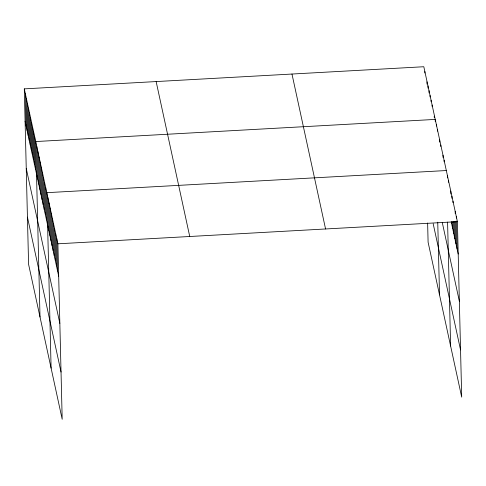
<?xml version="1.0" encoding="UTF-8"?>
<svg xmlns="http://www.w3.org/2000/svg" width="486" height="486" viewBox="0 0 486 486"><rect width="100%" height="100%" fill="white"/><g stroke="black" fill="none" stroke-linecap="round" stroke-linejoin="round"><path stroke-width="0.73" d="M24.3 88.871L57.901 243.802L62.19 419.266L28.589 264.335L24.3 88.871L423.81 66.734L457.411 221.665L461.7 397.129L428.099 242.198L427.631 223.013M446.324 170.537L46.814 192.675L51.103 368.139M57.901 243.802L457.411 221.665M451.233 221.908L458.201 254.044M442.248 222.381L459.355 301.259M433.178 223.712L460.546 349.908M291.971 74.042L325.571 228.973M156.14 81.569L189.74 236.5M25.09 121.251L58.691 276.182M26.244 168.466L59.845 323.397M27.435 217.114L61.036 372.045M456.305 216.556L456.342 218.062M456.415 221.069L457.095 248.929M455.194 211.44L455.248 213.7M455.431 221.227L455.983 243.82M454.453 221.385L454.878 238.705M452.976 201.216L453.013 202.723M453.474 221.549L453.766 233.596M451.865 196.101L451.925 198.361M452.49 221.707L452.66 228.481M450.759 190.992L450.832 194.005M451.512 221.865L451.549 223.366M448.542 180.768L448.578 182.268M447.43 175.653L447.485 177.912M447.582 222.102L450.613 346.002M444.107 160.313L444.143 161.82M442.995 155.204L443.05 157.458M440.778 144.974L440.814 146.48M439.672 139.865L439.727 142.125M437.455 129.641L437.491 131.147M436.343 124.525L436.379 126.032M435.292 121.67L435.237 119.41L35.727 141.548L40.01 317.012M437.746 222.211L439.52 294.874M434.235 116.13L434.271 117.636M432.121 105.049L432.157 106.556M431.082 100.256L431.118 101.762M430.043 95.469L430.08 96.975M429.004 90.682L429.059 92.941M427.966 85.894L428.02 88.148M426.945 81.855L427 84.114M424.849 71.527L424.886 73.034M56.795 238.693L57.585 271.067M55.683 233.578L56.473 265.957M54.578 228.463L55.368 260.842M53.466 223.353L54.256 255.733M52.36 218.238L53.15 250.618M51.249 213.129L52.038 245.503M50.143 208.014L50.933 240.394M49.031 202.899L49.821 235.279M47.92 197.79L48.715 230.17M45.702 187.566L46.498 219.939M44.597 182.45L45.386 214.83M43.485 177.341L44.281 209.715M42.379 172.226L43.169 204.606M41.267 167.111L42.063 199.491M40.162 162.002L40.952 194.376M39.05 156.887L39.84 189.267M37.944 151.778L38.734 184.151M36.833 146.663L37.622 179.042M34.688 136.76L35.478 169.14M33.649 131.973L34.439 164.347M32.611 127.186L33.4 159.56M31.572 122.393L32.362 154.773M30.533 117.606L31.323 149.986M29.494 112.819L30.284 145.192M28.455 108.026L29.245 140.405M27.416 103.239L28.206 135.618M26.378 98.451L27.167 130.831M25.339 93.664L26.129 126.038"/></g></svg>
